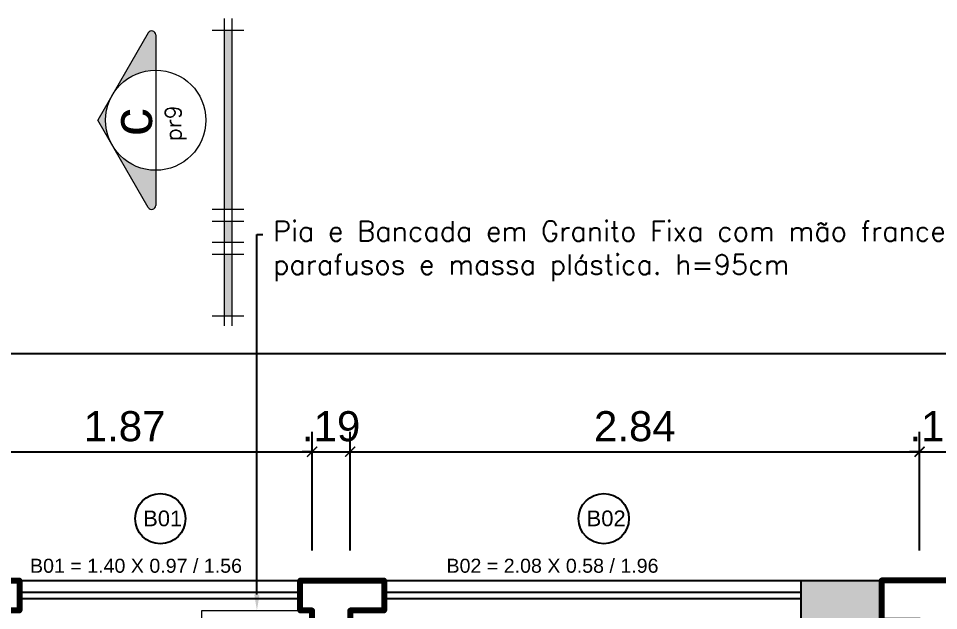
# Model space of a CAD drawing. Header units: metres. Extents: x -15851 to -15710, y 6781 to 6850.
# Drawn here: x -15811.561 to -15806.972, y 6806.017 to 6808.973 of the extents above; entities that cross this region are included whole.
import ezdxf
from ezdxf import colors
from ezdxf.entities.mleader import LeaderData, LeaderLine
from ezdxf.enums import TextEntityAlignment as Align
from ezdxf.math import Vec2, Vec3

# ---------------------------------------------------------------- set-up
doc = ezdxf.new("R2010")
doc.units = ezdxf.units.M
for name, color, linetype, lineweight in [('cota', 18, 'Continuous', 9), ('linha', 1, 'Continuous', 9), ('Linha 1', 1, 'Continuous', 13), ('Linha 2', 2, 'Continuous', 20), ('linha2', 2, 'Continuous', 20), ('parede', 8, 'Continuous', 80)]:
    doc.layers.add(name, color=color, linetype=linetype, lineweight=lineweight)
for name, color, linetype in [('ESQUADRIAS', 2, 'Continuous'), ('pilares', 253, 'Continuous'), ('Texto Esquadrias', 7, 'Continuous')]:
    doc.layers.add(name, color=color, linetype=linetype)
doc.styles.add('AMBI', font='arial.ttf')
doc.styles.add('arial', font='arial.ttf')
doc.styles.add('romans', font='romans.shx')
doc.dimstyles.new('1-50', dxfattribs={"dimtxt": 0.15, "dimasz": 0.05, "dimexe": 0.1, "dimexo": 0.15, "dimgap": 0.05, "dimtad": 1, "dimzin": 4, "dimdsep": 46, "dimtxsty": 'arial', "dimblk": 'ARCHTICK', "dimcen": 0, "dimdle": 0.08, "dimclrd": 256, "dimclre": 256, "dimclrt": 256, "dimadec": 1, "dimazin": 0, "dimtfac": 1, "dimtix": 1, "dimtmove": 0, "dimatfit": 0, "dimldrblk": 'ARCHTICK', "dimfxl": 1, "dimtolj": 1, "dimarcsym": 0})

# ---------------------------------------------------------------- blocks, each defined once
blk = doc.blocks.new('_ArchTick')
at = {"color": 0, "linetype": 'ByBlock', "const_width": 0.15}
blk.add_lwpolyline([(-0.5, -0.5), (0.5, 0.5)], dxfattribs=at)
blk = doc.blocks.new('*D50')
at = {"layer": 'cota', "lineweight": -2, "transparency": 16777216}
for p, q in [((-15811.9666, 6806.3175), (-15811.9666, 6806.9103)), ((-15810.0966, 6806.3175), (-15810.0966, 6806.9103)), ((-15812.0466, 6806.8103), (-15810.0166, 6806.8103))]:
    blk.add_line(p, q, dxfattribs=at)
at = {"layer": 'Defpoints', "color": 0, "transparency": 16777216}
for p in [(-15810.0966, 6806.8103), (-15811.9666, 6806.1675), (-15810.0966, 6806.1675)]:
    blk.add_point(p, dxfattribs=at)
at = {"layer": 'cota', "lineweight": -2, "transparency": 16777216, "xscale": 0.05, "yscale": 0.05, "zscale": 0.05, "rotation": 180}
blk.add_blockref('_ArchTick', (-15811.9666, 6806.8103), dxfattribs=at)
at = {"layer": 'cota', "lineweight": -2, "transparency": 16777216, "xscale": 0.05, "yscale": 0.05, "zscale": 0.05}
blk.add_blockref('_ArchTick', (-15810.0966, 6806.8103), dxfattribs=at)
at = {"layer": 'cota', "transparency": 16777216, "insert": (-15811.0316, 6806.9368), "char_height": 0.15, "attachment_point": 5, "style": 'arial'}
blk.add_mtext('\\A1;1.87', dxfattribs=at)
blk = doc.blocks.new('*D51')
at = {"layer": 'cota', "lineweight": -2, "transparency": 16777216}
for p, q in [((-15810.0966, 6806.3175), (-15810.0966, 6806.9103)), ((-15809.9066, 6806.3175), (-15809.9066, 6806.9103)), ((-15810.0966, 6806.8103), (-15810.1466, 6806.8103)), ((-15810.0966, 6806.8103), (-15809.9066, 6806.8103)), ((-15809.9066, 6806.8103), (-15809.8566, 6806.8103))]:
    blk.add_line(p, q, dxfattribs=at)
at = {"layer": 'Defpoints', "color": 0, "transparency": 16777216}
for p in [(-15809.9066, 6806.8103), (-15810.0966, 6806.1675), (-15809.9066, 6806.1675)]:
    blk.add_point(p, dxfattribs=at)
at = {"layer": 'cota', "lineweight": -2, "transparency": 16777216, "xscale": 0.05, "yscale": 0.05, "zscale": 0.05}
blk.add_blockref('_ArchTick', (-15810.0966, 6806.8103), dxfattribs=at)
at = {"layer": 'cota', "lineweight": -2, "transparency": 16777216, "xscale": 0.05, "yscale": 0.05, "zscale": 0.05, "rotation": 180}
blk.add_blockref('_ArchTick', (-15809.9066, 6806.8103), dxfattribs=at)
at = {"layer": 'cota', "transparency": 16777216, "insert": (-15810.0016, 6806.9368), "char_height": 0.15, "attachment_point": 5, "style": 'arial'}
blk.add_mtext('\\A1;.19', dxfattribs=at)
blk = doc.blocks.new('*D52')
at = {"layer": 'cota', "lineweight": -2, "transparency": 16777216}
for p, q in [((-15809.9066, 6806.3175), (-15809.9066, 6806.9103)), ((-15807.0666, 6806.3175), (-15807.0666, 6806.9103)), ((-15809.9866, 6806.8103), (-15806.9866, 6806.8103))]:
    blk.add_line(p, q, dxfattribs=at)
at = {"layer": 'Defpoints', "color": 0, "transparency": 16777216}
for p in [(-15807.0666, 6806.8103), (-15809.9066, 6806.1675), (-15807.0666, 6806.1675)]:
    blk.add_point(p, dxfattribs=at)
at = {"layer": 'cota', "lineweight": -2, "transparency": 16777216, "xscale": 0.05, "yscale": 0.05, "zscale": 0.05, "rotation": 180}
blk.add_blockref('_ArchTick', (-15809.9066, 6806.8103), dxfattribs=at)
at = {"layer": 'cota', "lineweight": -2, "transparency": 16777216, "xscale": 0.05, "yscale": 0.05, "zscale": 0.05}
blk.add_blockref('_ArchTick', (-15807.0666, 6806.8103), dxfattribs=at)
at = {"layer": 'cota', "transparency": 16777216, "insert": (-15808.4866, 6806.9368), "char_height": 0.15, "attachment_point": 5, "style": 'arial'}
blk.add_mtext('\\A1;2.84', dxfattribs=at)
blk = doc.blocks.new('*D53')
at = {"layer": 'cota', "lineweight": -2, "transparency": 16777216}
for p, q in [((-15807.0666, 6806.3175), (-15807.0666, 6806.9103)), ((-15806.8766, 6806.3175), (-15806.8766, 6806.9103)), ((-15807.0666, 6806.8103), (-15807.1166, 6806.8103)), ((-15807.0666, 6806.8103), (-15806.8766, 6806.8103)), ((-15806.8766, 6806.8103), (-15806.8266, 6806.8103))]:
    blk.add_line(p, q, dxfattribs=at)
at = {"layer": 'Defpoints', "color": 0, "transparency": 16777216}
for p in [(-15806.8766, 6806.8103), (-15807.0666, 6806.1675), (-15806.8766, 6806.1675)]:
    blk.add_point(p, dxfattribs=at)
at = {"layer": 'cota', "lineweight": -2, "transparency": 16777216, "xscale": 0.05, "yscale": 0.05, "zscale": 0.05}
blk.add_blockref('_ArchTick', (-15807.0666, 6806.8103), dxfattribs=at)
at = {"layer": 'cota', "lineweight": -2, "transparency": 16777216, "xscale": 0.05, "yscale": 0.05, "zscale": 0.05, "rotation": 180}
blk.add_blockref('_ArchTick', (-15806.8766, 6806.8103), dxfattribs=at)
at = {"layer": 'cota', "transparency": 16777216, "insert": (-15806.9716, 6806.9368), "char_height": 0.15, "attachment_point": 5, "style": 'arial'}
blk.add_mtext('\\A1;.19', dxfattribs=at)
blk = doc.blocks.new('*D63')
at = {"layer": 'cota', "lineweight": -2, "transparency": 16777216}
for p, q in [((-15817.1466, 6806.3175), (-15817.1466, 6807.3999)), ((-15792.9866, 6806.3175), (-15792.9866, 6807.3999)), ((-15817.2266, 6807.2999), (-15792.9066, 6807.2999))]:
    blk.add_line(p, q, dxfattribs=at)
at = {"layer": 'Defpoints', "color": 0, "transparency": 16777216}
for p in [(-15792.9866, 6807.2999), (-15817.1466, 6806.1675), (-15792.9866, 6806.1675)]:
    blk.add_point(p, dxfattribs=at)
at = {"layer": 'cota', "lineweight": -2, "transparency": 16777216, "xscale": 0.05, "yscale": 0.05, "zscale": 0.05, "rotation": 180}
blk.add_blockref('_ArchTick', (-15817.1466, 6807.2999), dxfattribs=at)
at = {"layer": 'cota', "lineweight": -2, "transparency": 16777216, "xscale": 0.05, "yscale": 0.05, "zscale": 0.05}
blk.add_blockref('_ArchTick', (-15792.9866, 6807.2999), dxfattribs=at)
at = {"layer": 'cota', "transparency": 16777216, "insert": (-15805.0666, 6807.4265), "char_height": 0.15, "attachment_point": 5, "style": 'arial'}
blk.add_mtext('\\A1;24.16', dxfattribs=at)

msp = doc.modelspace()

# ---------------------------------------------------------------- hatches: boundary and pattern name
at = {"layer": 'linha'}
h = msp.add_hatch(color=256, dxfattribs=at)
h.paths.add_polyline_path([(-15810.9135, 6808.9004, -0.767327), (-15810.8762, 6808.8904), (-15810.8762, 6808.715, 0.267949), (-15811.0927, 6808.59)])
h.paths.add_polyline_path([(-15811.0927, 6808.34), (-15811.1648, 6808.465), (-15811.0927, 6808.59, 0.131652), (-15811.1262, 6808.465, 0.131652)])
h.paths.add_polyline_path([(-15810.8762, 6808.0397, -0.767327), (-15810.9135, 6808.0297), (-15811.0927, 6808.34, 0.267949), (-15810.8762, 6808.215)])
h = msp.add_hatch(color=256, dxfattribs=at)
h.paths.add_polyline_path([(-15810.5353, 6808.0201), (-15810.5353, 6808.9139), (-15810.496, 6808.9139), (-15810.496, 6808.0201)])
h.paths.add_polyline_path([(-15810.5353, 6807.4882), (-15810.5353, 6807.7971), (-15810.496, 6807.7971), (-15810.496, 6807.4882)])
msp.add_hatch(color=256, dxfattribs=at).paths.add_polyline_path([(-15810.5353, 6807.8563), (-15810.5353, 6807.961), (-15810.496, 6807.961), (-15810.496, 6807.8563)])
at = {"layer": 'pilares'}
h = msp.add_hatch(color=256, dxfattribs=at)
h.paths.add_polyline_path([(-15792.9666, 6790.3875), (-15793.2666, 6790.3875), (-15793.2666, 6789.8875), (-15792.9666, 6789.8875)])
h.paths.add_polyline_path([(-15792.9666, 6796.4875), (-15793.2666, 6796.4875), (-15793.2666, 6795.9875), (-15792.9666, 6795.9875)])
h.paths.add_polyline_path([(-15792.9666, 6802.7175), (-15793.2666, 6802.7175), (-15793.2666, 6802.2175), (-15792.9666, 6802.2175)])
h.paths.add_polyline_path([(-15797.7466, 6802.7175), (-15798.0466, 6802.7175), (-15798.0466, 6802.2175), (-15797.7466, 6802.2175)])
h.paths.add_polyline_path([(-15797.7466, 6796.4875), (-15798.0466, 6796.4875), (-15798.0466, 6795.9875), (-15797.7466, 6795.9875)])
h.paths.add_polyline_path([(-15797.7466, 6790.3875), (-15798.0466, 6790.3875), (-15798.0466, 6789.8875), (-15797.7466, 6789.8875)])
h.paths.add_polyline_path([(-15797.8966, 6787.3375), (-15798.1966, 6787.3375), (-15798.1966, 6787.1375), (-15797.8966, 6787.1375)])
h.paths.add_polyline_path([(-15802.5266, 6787.3375), (-15802.8266, 6787.3375), (-15802.8266, 6787.1375), (-15802.5266, 6787.1375)])
h.paths.add_polyline_path([(-15805.2166, 6787.3375), (-15805.5166, 6787.3375), (-15805.5166, 6787.1375), (-15805.2166, 6787.1375)])
h.paths.add_polyline_path([(-15807.3066, 6790.3875), (-15807.6066, 6790.3875), (-15807.6066, 6789.8875), (-15807.3066, 6789.8875)])
h.paths.add_polyline_path([(-15812.0866, 6790.3875), (-15812.3866, 6790.3875), (-15812.3866, 6790.2375), (-15812.3866, 6789.8875), (-15812.0866, 6789.8875)])
h.paths.add_polyline_path([(-15816.8666, 6790.3875), (-15817.1666, 6790.3875), (-15817.1666, 6789.8875), (-15816.8666, 6789.8875)])
h.paths.add_polyline_path([(-15816.8666, 6796.4875), (-15817.1666, 6796.4875), (-15817.1666, 6795.9875), (-15816.8666, 6795.9875)])
h.paths.add_polyline_path([(-15812.0866, 6796.4875), (-15812.3866, 6796.4875), (-15812.3866, 6795.9875), (-15812.0866, 6795.9875)])
h.paths.add_polyline_path([(-15807.3066, 6796.4875), (-15807.6066, 6796.4875), (-15807.6066, 6795.9875), (-15807.3066, 6795.9875)])
h.paths.add_polyline_path([(-15802.5266, 6796.4875), (-15802.8266, 6796.4875), (-15802.8266, 6795.9875), (-15802.5266, 6795.9875)])
h.paths.add_polyline_path([(-15800.0766, 6800.7375), (-15800.3766, 6800.7375), (-15800.3766, 6800.5375), (-15800.0766, 6800.5375)])
h.paths.add_polyline_path([(-15802.6416, 6802.7175), (-15802.9416, 6802.7175), (-15802.9416, 6802.2175), (-15802.6416, 6802.2175)])
h.paths.add_polyline_path([(-15804.9166, 6800.7375), (-15805.2166, 6800.7375), (-15805.2166, 6800.5375), (-15804.9166, 6800.5375)])
h.paths.add_polyline_path([(-15809.7566, 6800.7375), (-15810.0566, 6800.7375), (-15810.0566, 6800.5375), (-15809.7566, 6800.5375)])
h.paths.add_polyline_path([(-15807.1116, 6802.7175), (-15807.4116, 6802.7175), (-15807.4116, 6802.2175), (-15807.1116, 6802.2175)])
h.paths.add_polyline_path([(-15812.0866, 6802.7175), (-15812.3866, 6802.7175), (-15812.3866, 6802.2175), (-15812.0866, 6802.2175)])
h.paths.add_polyline_path([(-15816.8666, 6802.7175), (-15817.1666, 6802.7175), (-15817.1666, 6802.2175), (-15816.8666, 6802.2175)])
h.paths.add_polyline_path([(-15811.7366, 6806.1675), (-15812.1366, 6806.1675), (-15812.1366, 6805.9675), (-15811.7366, 6805.9675)])
h.paths.add_polyline_path([(-15807.2566, 6806.1675), (-15807.6566, 6806.1675), (-15807.6566, 6805.9675), (-15807.2566, 6805.9675)])
h.paths.add_polyline_path([(-15802.4766, 6806.1675), (-15802.8766, 6806.1675), (-15802.8766, 6805.9675), (-15802.4766, 6805.9675)])
h.paths.add_polyline_path([(-15798.0066, 6806.1675), (-15798.4066, 6806.1675), (-15798.4066, 6805.9675), (-15798.0066, 6805.9675)])

# ---------------------------------------------------------------- linework, layer by layer
at = {"layer": 'ESQUADRIAS', "color": 1}
for p, q in [((-15811.556, 6806.1675), (-15810.156, 6806.1675)), ((-15809.7366, 6806.1675), (-15807.6566, 6806.1675))]:
    msp.add_line(p, q, dxfattribs=at)
at = {"layer": 'ESQUADRIAS', "linetype": 'ByBlock', "ltscale": 0.15}
for points in [[(-15810.156, 6806.1075), (-15811.556, 6806.1075), (-15811.556, 6806.0775), (-15810.156, 6806.0775)], [(-15807.6566, 6806.1075), (-15809.7366, 6806.1075), (-15809.7366, 6806.0775), (-15807.6566, 6806.0775)]]:
    msp.add_lwpolyline(points, close=True, dxfattribs=at)
at = {"layer": 'linha'}
for p, q in [((-15810.5353, 6808.973), (-15810.5353, 6807.4382)), ((-15810.496, 6808.973), (-15810.496, 6807.4382)), ((-15810.9135, 6808.9004), (-15811.1648, 6808.465)), ((-15810.5944, 6808.9139), (-15810.4369, 6808.9139)), ((-15810.9135, 6808.0297), (-15811.1648, 6808.465)), ((-15810.5944, 6808.0201), (-15810.4369, 6808.0201)), ((-15810.5944, 6807.961), (-15810.4369, 6807.961)), ((-15810.5944, 6807.8563), (-15810.4369, 6807.8563)), ((-15810.5944, 6807.8563), (-15810.4369, 6807.8563)), ((-15810.5944, 6807.7971), (-15810.4369, 6807.7971)), ((-15810.5944, 6807.4882), (-15810.4369, 6807.4882))]:
    msp.add_line(p, q, dxfattribs=at)
for centre, start, end in [((-15810.8962, 6808.8904), 0, 150), ((-15810.8962, 6808.0397), 210, 0)]:
    msp.add_arc(centre, 0.02, start, end, dxfattribs=at)
at = {"layer": 'Linha 2', "ltscale": 0.2}
msp.add_lwpolyline([(-15810.0966, 6804.3675), (-15810.6466, 6804.3675), (-15810.6466, 6806.0175), (-15810.0966, 6806.0175)], close=True, dxfattribs=at)
at = {"layer": 'linha2'}
msp.add_line((-15810.8762, 6808.8904), (-15810.8762, 6808.0397), dxfattribs=at)
msp.add_circle((-15810.8762, 6808.465), 0.25, dxfattribs=at)
at = {"layer": 'parede'}
msp.add_lwpolyline([(-15812.1366, 6802.7175), (-15812.1366, 6802.7175), (-15812.1366, 6802.7175), (-15812.1366, 6806.1675), (-15811.556, 6806.1675), (-15811.556, 6806.0175), (-15811.7366, 6806.0175)], dxfattribs=at)
for points in [[(-15810.0366, 6802.5675), (-15810.9166, 6802.5675), (-15810.9166, 6802.7175), (-15810.0966, 6802.7175), (-15810.0966, 6806.0175), (-15810.156, 6806.0175), (-15810.156, 6806.1675), (-15810.156, 6806.1675), (-15809.7366, 6806.1675), (-15809.7366, 6806.0175), (-15809.9066, 6806.0175), (-15809.9066, 6802.7175), (-15809.7566, 6802.7175), (-15809.7566, 6802.5675), (-15809.8866, 6802.5675), (-15809.8866, 6801.7475), (-15810.0366, 6801.7475)], [(-15807.1116, 6802.5675), (-15806.0166, 6802.5675), (-15806.0166, 6802.7175), (-15806.8766, 6802.7175), (-15806.8766, 6806.0175), (-15806.8066, 6806.0175), (-15806.8066, 6806.1675), (-15807.2566, 6806.1675), (-15807.2566, 6805.9675), (-15807.0666, 6805.9675), (-15807.0666, 6802.7175), (-15807.1116, 6802.7175)]]:
    msp.add_lwpolyline(points, close=True, dxfattribs=at)
at = {"layer": 'pilares'}
msp.add_lwpolyline([(-15807.6566, 6806.1675), (-15807.2566, 6806.1675), (-15807.2566, 6805.9675), (-15807.6566, 6805.9675)], close=True, dxfattribs=at)
at = {"layer": 'Texto Esquadrias'}
for centre in [(-15810.8534, 6806.4764), (-15808.6415, 6806.4764)]:
    msp.add_circle(centre, 0.1254, dxfattribs=at)

# ---------------------------------------------------------------- texts
at = {"layer": 'linha2'}
for s, height, style, p in [('c', 0.2, 'arial', (-15810.8949, 6808.4552)), ('pr9', 0.08, 'romans', (-15810.7496, 6808.4494))]:
    msp.add_text(s, height=height, rotation=90, dxfattribs=dict(at, style=style)).set_placement(p, align=Align.CENTER)
at = {"layer": 'Texto Esquadrias', "style": 'AMBI'}
for s, insert, char_height, width, attachment_point in [('B01', (-15810.939, 6806.5169), 0.07833, 1.166286, 1), ('B02', (-15808.7271, 6806.5169), 0.07833, 1.166286, 1), ('B01 = 1.40 X 0.97 / 1.56', (-15811.5034, 6806.2054), 0.07, 1.100632, 7), ('B02 = 2.08 X 0.58 / 1.96', (-15809.426, 6806.2054), 0.07, 1.100632, 7)]:
    msp.add_mtext(s, dxfattribs=dict(at, insert=insert, char_height=char_height, width=width, attachment_point=attachment_point))

# ---------------------------------------------------------------- dimensions: what is measured, and where the dimension line sits
at = {"layer": 'cota'}
for base, p1, p2, picture, middle in [((-15792.9866, 6807.2999), (-15817.1466, 6806.1675), (-15792.9866, 6806.1675), '*D63', (-15805.0666, 6807.4265)), ((-15810.0966, 6806.8103), (-15811.9666, 6806.1675), (-15810.0966, 6806.1675), '*D50', (-15811.0316, 6806.9368)), ((-15809.9066, 6806.8103), (-15810.0966, 6806.1675), (-15809.9066, 6806.1675), '*D51', (-15810.0016, 6806.9368)), ((-15807.0666, 6806.8103), (-15809.9066, 6806.1675), (-15807.0666, 6806.1675), '*D52', (-15808.4866, 6806.9368)), ((-15806.8766, 6806.8103), (-15807.0666, 6806.1675), (-15806.8766, 6806.1675), '*D53', (-15806.9716, 6806.9368))]:
    dim = msp.add_linear_dim(base=base, p1=p1, p2=p2, dimstyle='1-50', dxfattribs=at)
    dim.commit()
    dim.dimension.update_dxf_attribs({"geometry": picture, "text_midpoint": middle})

# ---------------------------------------------------------------- leaders
at = {"layer": 'Linha 1'}
ml = msp.add_multileader_mtext('Standard', dxfattribs=at)
ml.set_content('Pia e Bancada em Granito Fixa com mão francesa, parafusos e massa plástica. h=95cm', color=2, style='romans')
ml.set_leader_properties(color=1)
ml.build(insert=Vec2(0, 0))
ml.multileader.update_dxf_attribs({"text_right_attachment_type": 6, "dogleg_length": 3, "arrow_head_size": 0.08})
ctx = ml.context
ctx.base_point, ctx.char_height, ctx.arrow_head_size, ctx.landing_gap_size, ctx.plane_origin = Vec3(-15810.3416, 6807.8951), 0.1, 0.08, 0.05, Vec3(-15810.3716, 6806.6954)
ctx.right_attachment = 6
notes = []
notes.append((ctx, [(0, (1, 1, 0), (-15810.3716, 6807.8951), (1, 0), 0.03, [(0, [(-15810.3716, 6806.0175)], 0, [])])]))
ctx.mtext.insert, ctx.mtext.width, ctx.mtext.flow_direction = Vec3(-15810.2916, 6807.9618), 3.880006, 5
for ctx, leaders in notes:
    for number, flags, end, landing, length, lines in leaders:
        leader = LeaderData()
        leader.index, (leader.has_last_leader_line, leader.has_dogleg_vector, leader.attachment_direction) = number, flags
        leader.last_leader_point, leader.dogleg_vector, leader.dogleg_length = Vec3(end), Vec3(landing), length
        for number, points, colour, breaks in lines:
            line = LeaderLine()
            line.index, line.vertices, line.color, line.breaks = number, Vec3.list(points), colors.encode_raw_color(colour), breaks
            leader.lines.append(line)
        ctx.leaders.append(leader)

doc.saveas('drawing.dxf')
